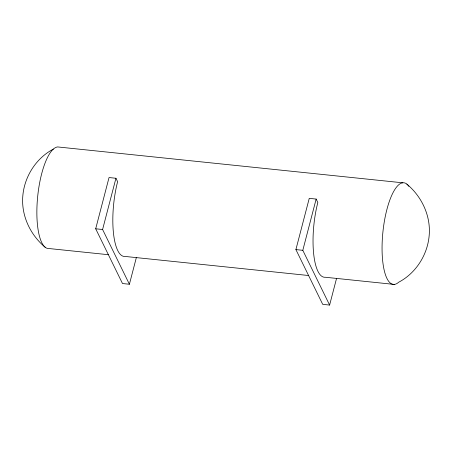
<?xml version="1.0" encoding="UTF-8"?>
<svg xmlns="http://www.w3.org/2000/svg" width="452" height="452" viewBox="0 0 452 452"><rect width="100%" height="100%" fill="white"/><g stroke="black" fill="none" stroke-linecap="round" stroke-linejoin="round"><path stroke-width="0.68" d="M136.346 257.606L129.402 284.251L122.498 283.534L95.694 228.785L109.039 177.546L115.944 178.263L117.622 181.681A51.082 15.769 -84.1 0 0 125.097 256.442L308.597 275.517M129.402 284.251L102.598 229.503L115.944 178.263M336.554 278.415L329.61 305.066L322.711 304.349L295.902 249.594L309.247 198.355L316.151 199.072L317.829 202.496A51.082 15.769 -84.1 0 0 325.304 277.251L394.342 284.427M329.61 305.066L302.806 250.312L316.151 199.072M53.37 149.098C36.12 158.132 24.425 176.546 22.82 195.88C21.069 215.418 30.222 234.848 45.16 247.25M402.845 182.817L57.658 146.934A51.082 15.769 -84.1 0 0 37.409 199.417A51.082 15.769 -84.1 0 0 49.155 248.549L108.429 254.713M95.694 228.785L102.598 229.503M295.902 249.594L302.806 250.312M406.84 184.111C421.778 196.518 430.931 215.943 429.18 235.486C427.575 254.821 415.88 273.234 398.63 282.263A51.082 15.769 -84.1 0 1 382.951 231.599A51.082 15.769 -84.1 0 1 408.834 186.309"/></g></svg>
